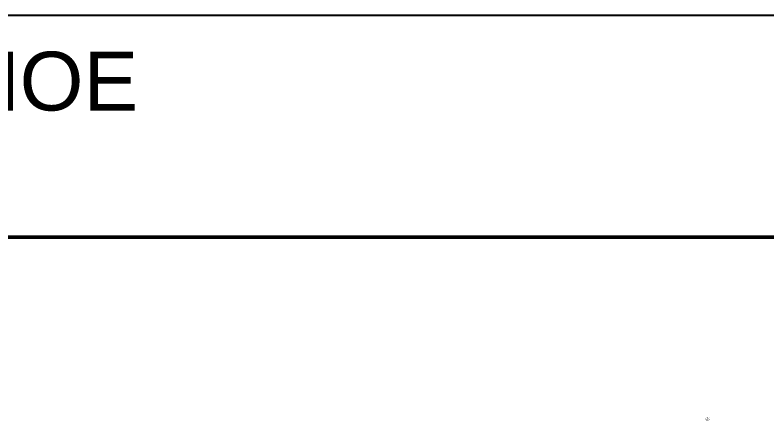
# Model space of a CAD drawing. Header units: millimetres. Extents: x 39361852 to 44659708, y 23030680 to 23754735.
# Drawn here: x 41828250 to 42084258, y 23615288 to 23754735 of the extents above; entities that cross this region are included whole.
import ezdxf

# ---------------------------------------------------------------- set-up
doc = ezdxf.new("R2010")
doc.units = ezdxf.units.MM
doc.layers.add('ВК_Текст', color=7, linetype='Continuous', lineweight=25)
doc.layers.add('Выноски', color=7, linetype='Continuous')
doc.styles.add('GOST_100', font='cs_gost2304.shx', dxfattribs={"width": 0.7, "height": 300})
doc.styles.get("Standard").update_dxf_attribs({"font": 'arial.ttf'})

# ---------------------------------------------------------------- blocks, each defined once
blk = doc.blocks.new('hdsgth')
at = {"color": 255}
blk.add_wipeout([(-1038, 533), (1038, 533), (1038, -533), (-1038, -533)], dxfattribs=at)
at = {"layer": 'ВК_Текст', "insert": (51, 25), "char_height": 1066.7, "attachment_point": 5, "rotation": 359.99126, "style": 'GOST_100'}
blk.add_mtext('К2c', dxfattribs=at)

msp = doc.modelspace()

# ---------------------------------------------------------------- block references
at = {"rotation": 17.47507423662985}
msp.add_blockref('hdsgth', (42063986.3839, 23617272.0587), dxfattribs=at)

# ---------------------------------------------------------------- texts
at = {"layer": 'Выноски', "color": 240, "lineweight": -2, "true_color": 0xed1f24, "insert": (41684629.6719, 23742262.4067), "char_height": 20000, "width": 735841.575716, "attachment_point": 1}
msp.add_mtext('АКТУАЛЬНОЕ', dxfattribs=at)

# ---------------------------------------------------------------- next in the draw order: linework, layer by layer
msp.add_lwpolyline([(41358582.3673, 23754735.1734), (43703477.1435, 23754735.1734), (43703477.1435, 23352488.3774), (41358582.3673, 23352488.3774)], close=True)
at = {"color": 3, "lineweight": 50}
msp.add_lwpolyline([(41771268.1346, 23679116.0781), (42393569.0479, 23679116.0781), (42393569.0479, 23404132.0872), (41771268.1346, 23404132.0872)], close=True, dxfattribs=at)

doc.saveas('drawing.dxf')
